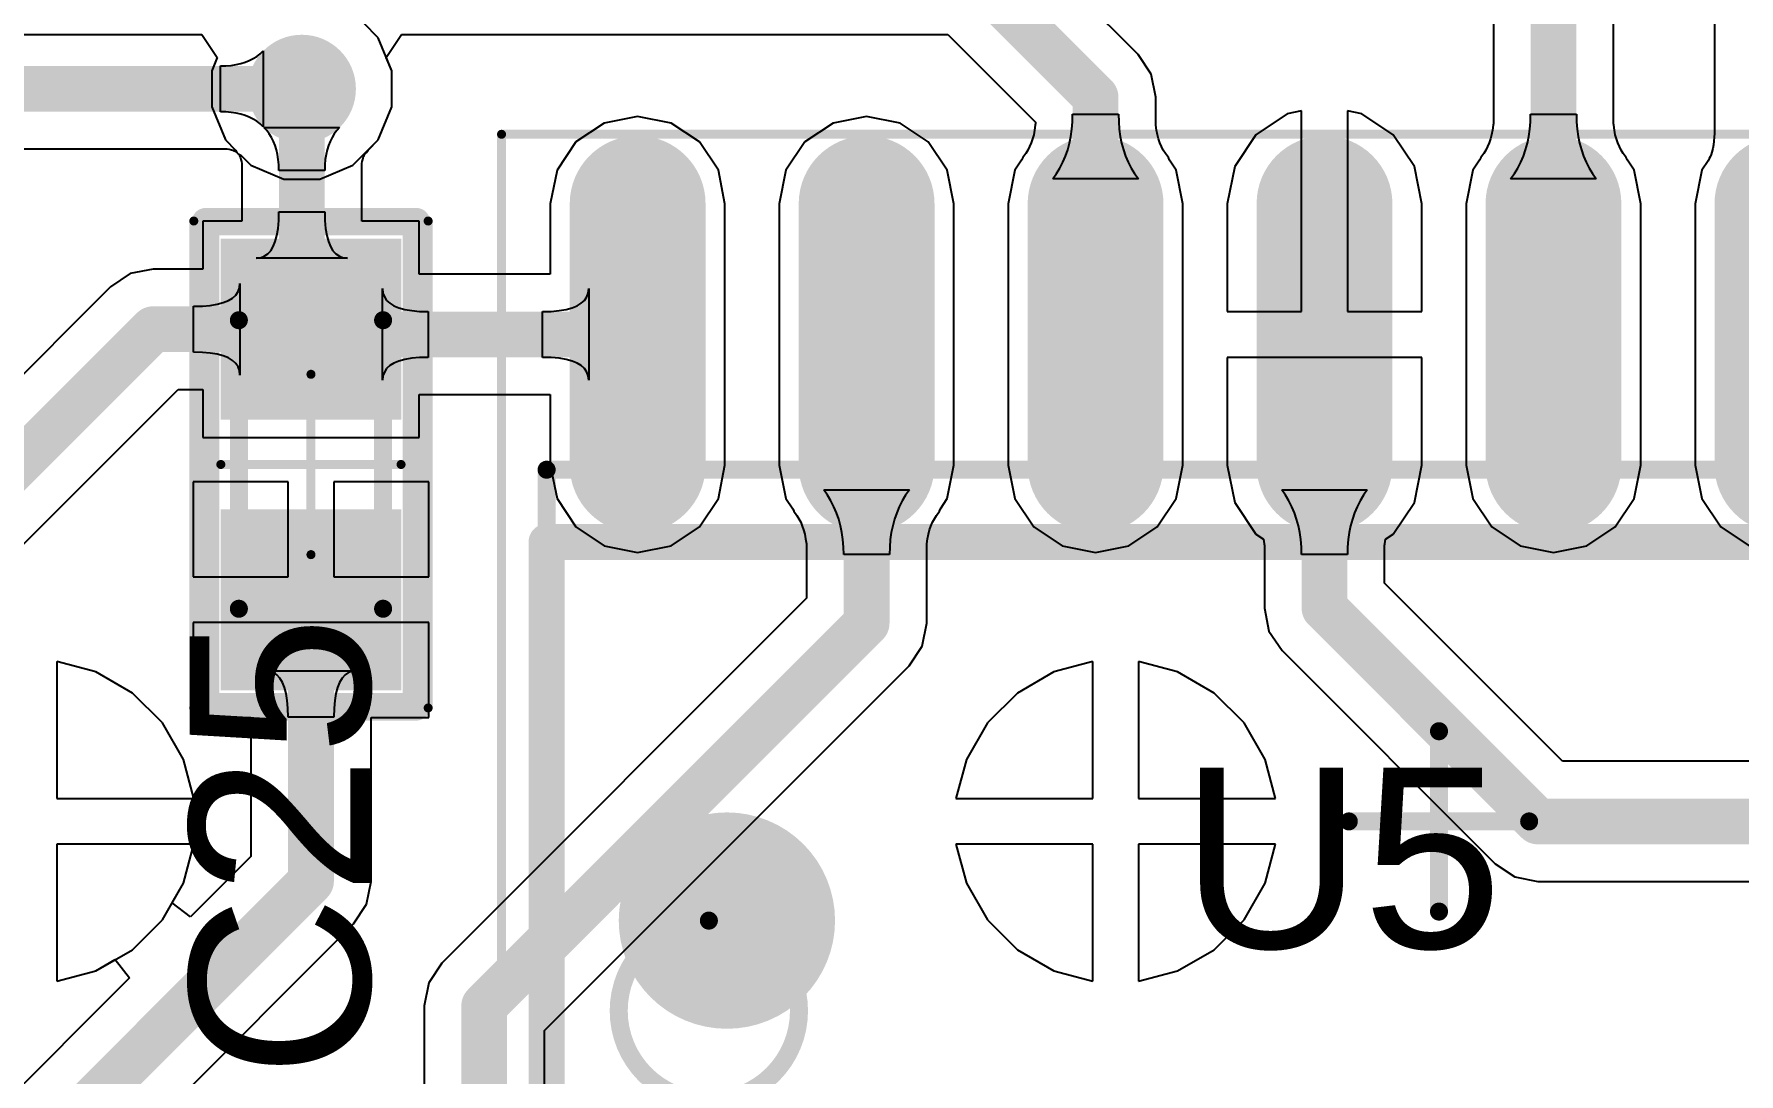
# Model space of a CAD drawing. Header units: inches. Extents: x 1.37 to 4.6, y 1.74 to 5.29.
# Drawn here: x 3.4843 to 3.8566, y 2.4252 to 2.6522 of the extents above; entities that cross this region are included whole.
import ezdxf

# ---------------------------------------------------------------- set-up
doc = ezdxf.new("R2010")
doc.units = ezdxf.units.IN
doc.header["$MEASUREMENT"] = 0
for name, color, linetype in [('BottomLayer', 5, 'Continuous'), ('Mechanical13', 56, 'Continuous'), ('Mechanical15', 56, 'Continuous'), ('TopLayer', 1, 'Continuous'), ('TopOverlay', 2, 'Continuous'), ('TopPaste', 8, 'Continuous'), ('TopSolder', 216, 'Continuous'), ('ViaHoleLayer', 16, 'Continuous')]:
    doc.layers.add(name, color=color, linetype=linetype)
doc.styles.add('Arial', font='', dxfattribs={"height": 0.2})
doc.styles.get('Arial').set_extended_font_data('Arial')

# ---------------------------------------------------------------- blocks, each defined once
blk = doc.blocks.new('SOP_16_23')
at = {"layer": 'TopLayer'}
h = blk.add_hatch(color=1, dxfattribs=at)
edge = h.paths.add_edge_path()
edge.add_arc((0.13484, 0.175), 0.01083, 270, 450)
edge.add_line((0.13484, 0.18583), (0.07776, 0.18583))
edge.add_arc((0.07776, 0.175), 0.01083, 90, 270)
edge.add_line((0.07776, 0.16417), (0.13484, 0.16417))
h = blk.add_hatch(color=1, dxfattribs=at)
edge = h.paths.add_edge_path()
edge.add_arc((0.13484, 0.125), 0.01083, 270, 450)
edge.add_line((0.13484, 0.13583), (0.07776, 0.13583))
edge.add_arc((0.07776, 0.125), 0.01083, 90, 270)
edge.add_line((0.07776, 0.11417), (0.13484, 0.11417))
h = blk.add_hatch(color=1, dxfattribs=at)
edge = h.paths.add_edge_path()
edge.add_arc((0.13484, 0.075), 0.01083, 270, 450)
edge.add_line((0.13484, 0.08583), (0.07776, 0.08583))
edge.add_arc((0.07776, 0.075), 0.01083, 90, 270)
edge.add_line((0.07776, 0.06417), (0.13484, 0.06417))
h = blk.add_hatch(color=1, dxfattribs=at)
edge = h.paths.add_edge_path()
edge.add_arc((0.13484, 0.025), 0.01083, 270, 450)
edge.add_line((0.13484, 0.03583), (0.07776, 0.03583))
edge.add_arc((0.07776, 0.025), 0.01083, 90, 270)
edge.add_line((0.07776, 0.01417), (0.13484, 0.01417))
h = blk.add_hatch(color=1, dxfattribs=at)
edge = h.paths.add_edge_path()
edge.add_arc((0.13484, -0.025), 0.01083, 270, 450)
edge.add_line((0.13484, -0.01417), (0.07776, -0.01417))
edge.add_arc((0.07776, -0.025), 0.01083, 90, 270)
edge.add_line((0.07776, -0.03583), (0.13484, -0.03583))
h = blk.add_hatch(color=1, dxfattribs=at)
edge = h.paths.add_edge_path()
edge.add_arc((0.13484, -0.075), 0.01083, 270, 450)
edge.add_line((0.13484, -0.06417), (0.07776, -0.06417))
edge.add_arc((0.07776, -0.075), 0.01083, 90, 270)
edge.add_line((0.07776, -0.08583), (0.13484, -0.08583))
at = {"layer": 'TopPaste'}
h = blk.add_hatch(color=8, dxfattribs=at)
edge = h.paths.add_edge_path()
edge.add_arc((0.13484, 0.175), 0.01083, 270, 450)
edge.add_line((0.13484, 0.18583), (0.07776, 0.18583))
edge.add_arc((0.07776, 0.175), 0.01083, 90, 270)
edge.add_line((0.07776, 0.16417), (0.13484, 0.16417))
h = blk.add_hatch(color=8, dxfattribs=at)
edge = h.paths.add_edge_path()
edge.add_arc((0.13484, 0.125), 0.01083, 270, 450)
edge.add_line((0.13484, 0.13583), (0.07776, 0.13583))
edge.add_arc((0.07776, 0.125), 0.01083, 90, 270)
edge.add_line((0.07776, 0.11417), (0.13484, 0.11417))
h = blk.add_hatch(color=8, dxfattribs=at)
edge = h.paths.add_edge_path()
edge.add_arc((0.13484, 0.075), 0.01083, 270, 450)
edge.add_line((0.13484, 0.08583), (0.07776, 0.08583))
edge.add_arc((0.07776, 0.075), 0.01083, 90, 270)
edge.add_line((0.07776, 0.06417), (0.13484, 0.06417))
h = blk.add_hatch(color=8, dxfattribs=at)
edge = h.paths.add_edge_path()
edge.add_arc((0.13484, 0.025), 0.01083, 270, 450)
edge.add_line((0.13484, 0.03583), (0.07776, 0.03583))
edge.add_arc((0.07776, 0.025), 0.01083, 90, 270)
edge.add_line((0.07776, 0.01417), (0.13484, 0.01417))
h = blk.add_hatch(color=8, dxfattribs=at)
edge = h.paths.add_edge_path()
edge.add_arc((0.13484, -0.025), 0.01083, 270, 450)
edge.add_line((0.13484, -0.01417), (0.07776, -0.01417))
edge.add_arc((0.07776, -0.025), 0.01083, 90, 270)
edge.add_line((0.07776, -0.03583), (0.13484, -0.03583))
h = blk.add_hatch(color=8, dxfattribs=at)
edge = h.paths.add_edge_path()
edge.add_arc((0.13484, -0.075), 0.01083, 270, 450)
edge.add_line((0.13484, -0.06417), (0.07776, -0.06417))
edge.add_arc((0.07776, -0.075), 0.01083, 90, 270)
edge.add_line((0.07776, -0.08583), (0.13484, -0.08583))
at = {"layer": 'TopSolder'}
h = blk.add_hatch(color=216, dxfattribs=at)
edge = h.paths.add_edge_path()
edge.add_arc((0.13484, 0.175), 0.01483, 270, 450)
edge.add_line((0.13484, 0.18983), (0.07776, 0.18983))
edge.add_arc((0.07776, 0.175), 0.01483, 90, 270)
edge.add_line((0.07776, 0.16017), (0.13484, 0.16017))
h = blk.add_hatch(color=216, dxfattribs=at)
edge = h.paths.add_edge_path()
edge.add_arc((0.13484, 0.125), 0.01483, 270, 450)
edge.add_line((0.13484, 0.13983), (0.07776, 0.13983))
edge.add_arc((0.07776, 0.125), 0.01483, 90, 270)
edge.add_line((0.07776, 0.11017), (0.13484, 0.11017))
h = blk.add_hatch(color=216, dxfattribs=at)
edge = h.paths.add_edge_path()
edge.add_arc((0.13484, 0.075), 0.01483, 270, 450)
edge.add_line((0.13484, 0.08983), (0.07776, 0.08983))
edge.add_arc((0.07776, 0.075), 0.01483, 90, 270)
edge.add_line((0.07776, 0.06017), (0.13484, 0.06017))
h = blk.add_hatch(color=216, dxfattribs=at)
edge = h.paths.add_edge_path()
edge.add_arc((0.13484, 0.025), 0.01483, 270, 450)
edge.add_line((0.13484, 0.03983), (0.07776, 0.03983))
edge.add_arc((0.07776, 0.025), 0.01483, 90, 270)
edge.add_line((0.07776, 0.01017), (0.13484, 0.01017))
h = blk.add_hatch(color=216, dxfattribs=at)
edge = h.paths.add_edge_path()
edge.add_arc((0.13484, -0.025), 0.01483, 270, 450)
edge.add_line((0.13484, -0.01017), (0.07776, -0.01017))
edge.add_arc((0.07776, -0.025), 0.01483, 90, 270)
edge.add_line((0.07776, -0.03983), (0.13484, -0.03983))
h = blk.add_hatch(color=216, dxfattribs=at)
edge = h.paths.add_edge_path()
edge.add_arc((0.13484, -0.075), 0.01483, 270, 450)
edge.add_line((0.13484, -0.06017), (0.07776, -0.06017))
edge.add_arc((0.07776, -0.075), 0.01483, 90, 270)
edge.add_line((0.07776, -0.08983), (0.13484, -0.08983))
at = {"layer": 'Mechanical13', "const_width": 0.00394}
for points in [[(-0.07677, 0.19488), (0.07677, 0.19488)], [(0.07677, 0.19488), (0.07677, -0.19488)]]:
    blk.add_lwpolyline(points, dxfattribs=at)
at = {"layer": 'Mechanical13'}
for points, const_width in [([(0.07579, 0.19488, 1), (0.07776, 0.19488, 1)], 0.00197), ([(0.07579, 0.19488, 1), (0.07776, 0.19488, 1)], 0.00197), ([(-0.02165, 0.15945, 1), (-0.06102, 0.15945, 1)], 0.00394), ([(-0.02264, 0.15945, 1), (-0.02067, 0.15945, 1)], 0.00197)]:
    blk.add_lwpolyline(points, format="xyb", close=True, dxfattribs=dict(at, const_width=const_width))
at = {"layer": 'Mechanical15'}
for points, const_width in [([(-0.15, 0.20472), (0.15, 0.20472)], 0.00197), ([(0.15, 0.20472), (0.15, -0.20472)], 0.00197), ([(0, 0.01969), (0, -0.01969)], 0.00394), ([(-0.01969, 0), (0.01969, 0)], 0.00394)]:
    blk.add_lwpolyline(points, dxfattribs=dict(at, const_width=const_width))
for points, const_width in [([(0.14951, 0.20472, 1), (0.15049, 0.20472, 1)], 0.000984), ([(0.14951, 0.20472, 1), (0.15049, 0.20472, 1)], 0.000984), ([(-0.00098, 0.01969, 1), (0.00098, 0.01969, 1)], 0.00197), ([(-0.02067, 0, 1), (-0.0187, 0, 1)], 0.00197), ([(0.0187, 0, 1), (0.02067, 0, 1)], 0.00197), ([(-0.00098, -0.01969, 1), (0.00098, -0.01969, 1)], 0.00197)]:
    blk.add_lwpolyline(points, format="xyb", close=True, dxfattribs=dict(at, const_width=const_width))
at = {"layer": 'TopOverlay', "const_width": 0.00787}
for points in [[(-0.06102, 0.19488), (0.06102, 0.19488)], [(0.06102, 0.19488), (0.06102, -0.19488)]]:
    blk.add_lwpolyline(points, dxfattribs=at)
at = {"layer": 'TopOverlay'}
for points, const_width in [([(0.05906, 0.19488, 1), (0.06299, 0.19488, 1)], 0.00394), ([(0.05906, 0.19488, 1), (0.06299, 0.19488, 1)], 0.00394), ([(-0.00984, 0.15551, 1), (-0.03346, 0.15551, 1)], 0.02362), ([(-0.03937, 0.15551, 1), (-0.02756, 0.15551, 1)], 0.01181), ([(-0.01575, 0.15551, 1), (-0.00394, 0.15551, 1)], 0.01181)]:
    blk.add_lwpolyline(points, format="xyb", close=True, dxfattribs=dict(at, const_width=const_width))
blk = doc.blocks.new('CAP_0603_163')
at = {"layer": 'TopLayer'}
for points in [[(-0.04728, 0.01875), (-0.01578, 0.01875), (-0.01578, -0.01275), (-0.04728, -0.01275)], [(0.01178, 0.01875), (0.04328, 0.01875), (0.04328, -0.01275), (0.01178, -0.01275)]]:
    blk.add_hatch(color=1, dxfattribs=at).paths.add_polyline_path(points)
at = {"layer": 'TopPaste'}
for points in [[(-0.04728, 0.01875), (-0.01578, 0.01875), (-0.01578, -0.01275), (-0.04728, -0.01275)], [(0.01178, 0.01875), (0.04328, 0.01875), (0.04328, -0.01275), (0.01178, -0.01275)]]:
    blk.add_hatch(color=8, dxfattribs=at).paths.add_polyline_path(points)
at = {"layer": 'TopSolder'}
for points in [[(-0.05128, 0.02275), (-0.01178, 0.02275), (-0.01178, -0.01675), (-0.05128, -0.01675)], [(0.00778, 0.02275), (0.04728, 0.02275), (0.04728, -0.01675), (0.00778, -0.01675)]]:
    blk.add_hatch(color=216, dxfattribs=at).paths.add_polyline_path(points)
at = {"layer": 'Mechanical13', "const_width": 0.00394}
for points in [[(-0.0335, 0.01875), (0.0295, 0.01875)], [(-0.0335, 0.01875), (-0.0335, -0.01275)], [(0.0295, 0.01875), (0.0295, -0.01275)], [(-0.0335, -0.01275), (0.0295, -0.01275)]]:
    blk.add_lwpolyline(points, dxfattribs=at)
at = {"layer": 'Mechanical13', "const_width": 0.00197}
for points in [[(-0.03448, 0.01875, 1), (-0.03251, 0.01875, 1)], [(-0.03448, 0.01875, 1), (-0.03251, 0.01875, 1)], [(0.02851, 0.01875, 1), (0.03048, 0.01875, 1)], [(0.02851, 0.01875, 1), (0.03048, 0.01875, 1)], [(-0.03448, -0.01275, 1), (-0.03251, -0.01275, 1)], [(-0.03448, -0.01275, 1), (-0.03251, -0.01275, 1)], [(0.02851, -0.01275, 1), (0.03048, -0.01275, 1)], [(0.02851, -0.01275, 1), (0.03048, -0.01275, 1)]]:
    blk.add_lwpolyline(points, format="xyb", close=True, dxfattribs=at)
at = {"layer": 'Mechanical15', "const_width": 0.00197}
for points in [[(-0.05515, 0.02859), (0.05115, 0.02859)], [(-0.05515, 0.02859), (-0.05515, -0.02259)], [(0.05115, 0.02859), (0.05115, -0.02259)], [(-0.002, 0.02269), (-0.002, -0.01668)], [(-0.02168, 0.003), (0.01768, 0.003)], [(-0.05515, -0.02259), (0.05115, -0.02259)]]:
    blk.add_lwpolyline(points, dxfattribs=at)
at = {"layer": 'Mechanical15', "const_width": 0.000984}
for points in [[(-0.05564, 0.02859, 1), (-0.05466, 0.02859, 1)], [(-0.05564, 0.02859, 1), (-0.05466, 0.02859, 1)], [(0.05066, 0.02859, 1), (0.05164, 0.02859, 1)], [(0.05066, 0.02859, 1), (0.05164, 0.02859, 1)], [(-0.00249, 0.02269, 1), (-0.00151, 0.02269, 1)], [(-0.02218, 0.003, 1), (-0.02119, 0.003, 1)], [(0.01719, 0.003, 1), (0.01818, 0.003, 1)], [(-0.00249, -0.01668, 1), (-0.00151, -0.01668, 1)], [(-0.05564, -0.02259, 1), (-0.05466, -0.02259, 1)], [(-0.05564, -0.02259, 1), (-0.05466, -0.02259, 1)], [(0.05066, -0.02259, 1), (0.05164, -0.02259, 1)], [(0.05066, -0.02259, 1), (0.05164, -0.02259, 1)]]:
    blk.add_lwpolyline(points, format="xyb", close=True, dxfattribs=at)
at = {"layer": 'TopOverlay', "const_width": 0.006}
for points in [[(-0.05492, 0.026), (-0.048, 0.026)], [(-0.05492, 0.026), (-0.05492, -0.02)], [(-0.048, 0.026), (0.051, 0.026)], [(0.051, 0.026), (0.051, -0.02)], [(-0.05492, -0.02), (0.051, -0.02)]]:
    blk.add_lwpolyline(points, dxfattribs=at)
at = {"layer": 'TopOverlay', "const_width": 0.003}
for points in [[(-0.05642, 0.026, 1), (-0.05342, 0.026, 1)], [(-0.05642, 0.026, 1), (-0.05342, 0.026, 1)], [(-0.0495, 0.026, 1), (-0.0465, 0.026, 1)], [(-0.0495, 0.026, 1), (-0.0465, 0.026, 1)], [(0.0495, 0.026, 1), (0.0525, 0.026, 1)], [(0.0495, 0.026, 1), (0.0525, 0.026, 1)], [(-0.05642, -0.02, 1), (-0.05342, -0.02, 1)], [(-0.05642, -0.02, 1), (-0.05342, -0.02, 1)], [(0.0495, -0.02, 1), (0.0525, -0.02, 1)], [(0.0495, -0.02, 1), (0.0525, -0.02, 1)]]:
    blk.add_lwpolyline(points, format="xyb", close=True, dxfattribs=at)

msp = doc.modelspace()

# ---------------------------------------------------------------- hatches: boundary and pattern name
at = {"layer": 'BottomLayer'}
h = msp.add_hatch(color=5, dxfattribs=at)
edge = h.paths.add_edge_path()
edge.add_arc((3.54272, 2.64023), 0.01181, 0, 360)
at = {"layer": 'TopLayer'}
h = msp.add_hatch(color=1, dxfattribs=at)
edge = h.paths.add_edge_path()
edge.add_arc((3.54272, 2.64023), 0.01181, 0, 360)
at = {"layer": 'ViaHoleLayer'}
h = msp.add_hatch(color=16, dxfattribs=at)
edge = h.paths.add_edge_path()
edge.add_arc((3.54272, 2.64023), 0.00591, 0, 360)

# ---------------------------------------------------------------- linework, layer by layer
at = {"layer": 'BottomLayer'}
for p, q in [((3.5594, 2.65138), (3.55623, 2.65456)), ((3.5624, 2.64415), (3.5594, 2.65138)), ((3.53209, 2.64683), (3.53288, 2.64732)), ((3.53288, 2.64732), (3.53361, 2.64788)), ((3.53361, 2.64788), (3.53428, 2.6485)), ((3.53428, 2.6485), (3.53428, 2.63196)), ((3.52493, 2.64523), (3.52613, 2.64526)), ((3.52493, 2.63523), (3.52493, 2.64523)), ((3.52613, 2.64526), (3.52727, 2.64536)), ((3.52727, 2.64536), (3.52835, 2.64553)), ((3.52835, 2.64553), (3.52938, 2.64575)), ((3.52938, 2.64575), (3.53034, 2.64605)), ((3.53034, 2.64605), (3.53125, 2.64641)), ((3.53125, 2.64641), (3.53209, 2.64683)), ((3.5624, 2.63632), (3.5624, 2.64415)), ((3.5594, 2.62908), (3.5624, 2.63632)), ((3.52613, 2.6352), (3.52493, 2.63523)), ((3.52727, 2.6351), (3.52613, 2.6352)), ((3.52835, 2.63494), (3.52727, 2.6351)), ((3.52938, 2.63471), (3.52835, 2.63494)), ((3.53034, 2.63441), (3.52938, 2.63471)), ((3.53125, 2.63406), (3.53034, 2.63441)), ((3.53209, 2.63363), (3.53125, 2.63406)), ((3.53288, 2.63314), (3.53209, 2.63363)), ((3.53361, 2.63258), (3.53288, 2.63314)), ((3.53428, 2.63196), (3.53361, 2.63258)), ((3.55387, 2.62354), (3.5594, 2.62908)), ((2.98898, 2.62711), (3.52645, 2.62711)), ((3.52645, 2.62711), (3.52688, 2.62704)), ((3.52688, 2.62704), (3.52733, 2.62694)), ((3.52733, 2.62694), (3.52768, 2.62683)), ((3.52768, 2.62683), (3.52796, 2.62672)), ((3.52796, 2.62672), (3.52817, 2.62662)), ((3.52817, 2.62662), (3.52832, 2.62652)), ((3.52832, 2.62652), (3.52844, 2.62643)), ((3.52844, 2.62643), (3.52882, 2.62607)), ((3.52882, 2.62607), (3.52937, 2.62574)), ((3.52937, 2.62574), (3.53156, 2.62354)), ((3.53156, 2.62354), (3.5388, 2.62055)), ((3.54663, 2.62055), (3.55387, 2.62354)), ((3.5388, 2.62055), (3.54663, 2.62055)), ((3.49776, 2.51293), (3.48925, 2.51521)), ((3.48925, 2.51521), (3.48925, 2.48531)), ((3.71547, 2.51521), (3.70696, 2.51293)), ((3.71547, 2.48531), (3.71547, 2.51521)), ((3.73398, 2.51293), (3.72547, 2.51521)), ((3.72547, 2.51521), (3.72547, 2.48531)), ((3.50574, 2.50832), (3.49776, 2.51293)), ((3.70696, 2.51293), (3.69898, 2.50832)), ((3.74196, 2.50832), (3.73398, 2.51293)), ((3.51226, 2.5018), (3.50574, 2.50832)), ((3.69898, 2.50832), (3.69246, 2.5018)), ((3.74848, 2.5018), (3.74196, 2.50832)), ((3.51687, 2.49382), (3.51226, 2.5018)), ((3.69246, 2.5018), (3.68786, 2.49382)), ((3.75309, 2.49382), (3.74848, 2.5018)), ((3.51915, 2.48531), (3.51687, 2.49382)), ((3.68786, 2.49382), (3.68558, 2.48531)), ((3.75537, 2.48531), (3.75309, 2.49382)), ((3.48925, 2.48531), (3.51915, 2.48531)), ((3.68558, 2.48531), (3.71547, 2.48531)), ((3.72547, 2.48531), (3.75537, 2.48531)), ((3.51915, 2.47531), (3.48925, 2.47531)), ((3.48925, 2.47531), (3.48925, 2.44542)), ((3.51687, 2.4668), (3.51915, 2.47531)), ((3.71547, 2.47531), (3.68558, 2.47531)), ((3.68558, 2.47531), (3.68786, 2.4668)), ((3.71547, 2.44542), (3.71547, 2.47531)), ((3.75537, 2.47531), (3.72547, 2.47531)), ((3.72547, 2.47531), (3.72547, 2.44542)), ((3.75309, 2.4668), (3.75537, 2.47531)), ((3.51226, 2.45882), (3.51687, 2.4668)), ((3.68786, 2.4668), (3.69246, 2.45882)), ((3.74848, 2.45882), (3.75309, 2.4668)), ((3.50574, 2.45231), (3.51226, 2.45882)), ((3.69246, 2.45882), (3.69898, 2.45231)), ((3.74196, 2.45231), (3.74848, 2.45882)), ((3.49776, 2.4477), (3.50574, 2.45231)), ((3.69898, 2.45231), (3.70696, 2.4477)), ((3.73398, 2.4477), (3.74196, 2.45231)), ((3.48925, 2.44542), (3.49776, 2.4477)), ((3.70696, 2.4477), (3.71547, 2.44542)), ((3.72547, 2.44542), (3.73398, 2.4477))]:
    msp.add_line(p, q, dxfattribs=at)
at = {"layer": 'BottomLayer', "const_width": 0.01}
msp.add_lwpolyline([(2.97272, 2.64023), (3.54272, 2.64023)], dxfattribs=at)
at = {"layer": 'BottomLayer', "const_width": 0.005}
msp.add_lwpolyline([(3.54022, 2.64023, 1), (3.54522, 2.64023, 1)], format="xyb", close=True, dxfattribs=at)
at = {"layer": 'TopLayer'}
for p, q in [((3.82919, 2.63267), (3.82919, 2.67709)), ((3.72534, 2.64771), (3.69854, 2.67451)), ((3.80294, 2.67166), (3.80294, 2.63267)), ((3.85126, 2.65819), (3.85126, 2.63049)), ((3.42815, 2.65211), (3.52091, 2.65211)), ((3.52091, 2.65211), (3.52426, 2.64711)), ((3.56117, 2.64711), (3.56452, 2.65211)), ((3.56452, 2.65211), (3.68382, 2.65211)), ((3.68382, 2.65211), (3.70294, 2.63299)), ((3.52426, 2.64711), (3.52303, 2.64415)), ((3.5624, 2.64415), (3.56117, 2.64711)), ((3.72819, 2.64345), (3.72534, 2.64771)), ((3.52303, 2.64415), (3.52303, 2.63632)), ((3.5624, 2.63632), (3.5624, 2.64415)), ((3.72919, 2.63843), (3.72819, 2.64345)), ((3.52303, 2.63632), (3.52603, 2.62908)), ((3.5594, 2.62908), (3.5624, 2.63632)), ((3.72919, 2.63267), (3.72919, 2.63843)), ((3.60877, 2.63277), (3.60258, 2.62864)), ((3.61606, 2.63422), (3.60877, 2.63277)), ((3.62336, 2.63277), (3.61606, 2.63422)), ((3.62954, 2.62864), (3.62336, 2.63277)), ((3.65877, 2.63277), (3.65258, 2.62864)), ((3.66606, 2.63422), (3.65877, 2.63277)), ((3.67336, 2.63277), (3.66606, 2.63422)), ((3.67954, 2.62864), (3.67336, 2.63277)), ((3.7029, 2.63229), (3.70275, 2.63122)), ((3.70294, 2.63267), (3.7029, 2.63229)), ((3.70294, 2.63299), (3.70294, 2.63267)), ((3.71089, 2.63141), (3.71102, 2.63301)), ((3.71102, 2.63301), (3.71106, 2.63467)), ((3.71106, 2.63467), (3.72106, 2.63467)), ((3.72106, 2.63467), (3.72111, 2.63301)), ((3.72111, 2.63301), (3.72124, 2.63141)), ((3.72922, 2.63229), (3.72919, 2.63267)), ((3.72937, 2.63122), (3.72922, 2.63229)), ((3.75794, 2.63477), (3.75105, 2.63017)), ((3.76106, 2.6354), (3.75794, 2.63477)), ((3.76106, 2.59161), (3.76106, 2.6354)), ((3.77419, 2.63477), (3.77106, 2.6354)), ((3.77106, 2.6354), (3.77106, 2.59161)), ((3.78108, 2.63017), (3.77419, 2.63477)), ((3.8029, 2.63229), (3.80275, 2.63122)), ((3.80294, 2.63267), (3.8029, 2.63229)), ((3.81089, 2.63141), (3.81102, 2.63301)), ((3.81102, 2.63301), (3.81106, 2.63467)), ((3.81106, 2.63467), (3.82106, 2.63467)), ((3.82106, 2.63467), (3.82111, 2.63301)), ((3.82111, 2.63301), (3.82124, 2.63141)), ((3.82922, 2.63229), (3.82919, 2.63267)), ((3.82937, 2.63122), (3.82922, 2.63229)), ((3.52603, 2.62908), (3.52823, 2.62688)), ((3.53507, 2.63113), (3.53445, 2.6318)), ((3.53445, 2.6318), (3.55098, 2.6318)), ((3.53562, 2.6304), (3.53507, 2.63113)), ((3.53611, 2.62961), (3.53562, 2.6304)), ((3.53654, 2.62876), (3.53611, 2.62961)), ((3.5369, 2.62786), (3.53654, 2.62876)), ((3.54889, 2.62876), (3.54853, 2.62786)), ((3.54932, 2.62961), (3.54889, 2.62876)), ((3.54981, 2.6304), (3.54932, 2.62961)), ((3.55036, 2.63113), (3.54981, 2.6304)), ((3.55098, 2.6318), (3.55036, 2.63113)), ((3.5572, 2.62688), (3.5594, 2.62908)), ((3.60258, 2.62864), (3.59845, 2.62245)), ((3.63368, 2.62245), (3.62954, 2.62864)), ((3.65258, 2.62864), (3.64845, 2.62245)), ((3.68368, 2.62245), (3.67954, 2.62864)), ((3.7023, 2.62929), (3.702, 2.62843)), ((3.70255, 2.63022), (3.7023, 2.62929)), ((3.70275, 2.63122), (3.70255, 2.63022)), ((3.71037, 2.62836), (3.71067, 2.62986)), ((3.71067, 2.62986), (3.71089, 2.63141)), ((3.72124, 2.63141), (3.72145, 2.62986)), ((3.72145, 2.62986), (3.72176, 2.62836)), ((3.72957, 2.63022), (3.72937, 2.63122)), ((3.72983, 2.62929), (3.72957, 2.63022)), ((3.73012, 2.62843), (3.72983, 2.62929)), ((3.75105, 2.63017), (3.74644, 2.62328)), ((3.78568, 2.62328), (3.78108, 2.63017)), ((3.8023, 2.62929), (3.802, 2.62843)), ((3.80255, 2.63022), (3.8023, 2.62929)), ((3.80275, 2.63122), (3.80255, 2.63022)), ((3.81037, 2.62836), (3.81067, 2.62986)), ((3.81067, 2.62986), (3.81089, 2.63141)), ((3.82124, 2.63141), (3.82145, 2.62986)), ((3.82145, 2.62986), (3.82176, 2.62836)), ((3.82957, 2.63022), (3.82937, 2.63122)), ((3.82983, 2.62929), (3.82957, 2.63022)), ((3.83012, 2.62843), (3.82983, 2.62929)), ((3.85126, 2.63049), (3.851, 2.62802)), ((3.52823, 2.62688), (3.52856, 2.62634)), ((3.52856, 2.62634), (3.52892, 2.62595)), ((3.52892, 2.62595), (3.52901, 2.62583)), ((3.52901, 2.62583), (3.5291, 2.62568)), ((3.5291, 2.62568), (3.52921, 2.62548)), ((3.52921, 2.62548), (3.52931, 2.6252)), ((3.52931, 2.6252), (3.52942, 2.62484)), ((3.52942, 2.62484), (3.52952, 2.62439)), ((3.53719, 2.62689), (3.5369, 2.62786)), ((3.53742, 2.62587), (3.53719, 2.62689)), ((3.53758, 2.62479), (3.53742, 2.62587)), ((3.53768, 2.62364), (3.53758, 2.62479)), ((3.54785, 2.62479), (3.54775, 2.62364)), ((3.54801, 2.62587), (3.54785, 2.62479)), ((3.54824, 2.62689), (3.54801, 2.62587)), ((3.54853, 2.62786), (3.54824, 2.62689)), ((3.55591, 2.62439), (3.55601, 2.62484)), ((3.55601, 2.62484), (3.55612, 2.6252)), ((3.55612, 2.6252), (3.55622, 2.62548)), ((3.55622, 2.62548), (3.55633, 2.62568)), ((3.55633, 2.62568), (3.55642, 2.62583)), ((3.55642, 2.62583), (3.55651, 2.62595)), ((3.55651, 2.62595), (3.55687, 2.62634)), ((3.55687, 2.62634), (3.5572, 2.62688)), ((3.70017, 2.62521), (3.69992, 2.62466)), ((3.70083, 2.62614), (3.70017, 2.62521)), ((3.70126, 2.62686), (3.70083, 2.62614)), ((3.70165, 2.62762), (3.70126, 2.62686)), ((3.702, 2.62843), (3.70165, 2.62762)), ((3.70893, 2.62421), (3.70949, 2.62554)), ((3.70949, 2.62554), (3.70997, 2.62692)), ((3.70997, 2.62692), (3.71037, 2.62836)), ((3.72176, 2.62836), (3.72215, 2.62692)), ((3.72215, 2.62692), (3.72263, 2.62554)), ((3.72263, 2.62554), (3.72319, 2.62421)), ((3.73047, 2.62762), (3.73012, 2.62843)), ((3.73086, 2.62686), (3.73047, 2.62762)), ((3.7313, 2.62614), (3.73086, 2.62686)), ((3.73196, 2.62521), (3.7313, 2.62614)), ((3.7322, 2.62466), (3.73196, 2.62521)), ((3.80017, 2.62521), (3.79992, 2.62466)), ((3.80083, 2.62614), (3.80017, 2.62521)), ((3.80126, 2.62686), (3.80083, 2.62614)), ((3.80165, 2.62762), (3.80126, 2.62686)), ((3.802, 2.62843), (3.80165, 2.62762)), ((3.80893, 2.62421), (3.8095, 2.62554)), ((3.8095, 2.62554), (3.80997, 2.62692)), ((3.80997, 2.62692), (3.81037, 2.62836)), ((3.82176, 2.62836), (3.82215, 2.62692)), ((3.82215, 2.62692), (3.82263, 2.62554)), ((3.82263, 2.62554), (3.82319, 2.62421)), ((3.83047, 2.62762), (3.83012, 2.62843)), ((3.83086, 2.62686), (3.83047, 2.62762)), ((3.8313, 2.62614), (3.83086, 2.62686)), ((3.83196, 2.62521), (3.8313, 2.62614)), ((3.8322, 2.62466), (3.83196, 2.62521)), ((3.85004, 2.62503), (3.84984, 2.62454)), ((3.8503, 2.62541), (3.85004, 2.62503)), ((3.85037, 2.62555), (3.8503, 2.62541)), ((3.85051, 2.62589), (3.85037, 2.62555)), ((3.85068, 2.62644), (3.85051, 2.62589)), ((3.85085, 2.62718), (3.85068, 2.62644)), ((3.851, 2.62802), (3.85085, 2.62718)), ((3.52952, 2.62439), (3.52959, 2.62397)), ((3.52959, 2.62397), (3.52959, 2.61138)), ((3.53772, 2.62244), (3.53768, 2.62364)), ((3.54772, 2.62244), (3.53772, 2.62244)), ((3.54775, 2.62364), (3.54772, 2.62244)), ((3.55584, 2.62397), (3.55591, 2.62439)), ((3.55584, 2.61138), (3.55584, 2.62397)), ((3.59845, 2.62245), (3.59699, 2.61516)), ((3.63513, 2.61516), (3.63368, 2.62245)), ((3.64845, 2.62245), (3.64699, 2.61516)), ((3.68513, 2.61516), (3.68368, 2.62245)), ((3.69845, 2.62245), (3.69699, 2.61516)), ((3.69992, 2.62466), (3.69845, 2.62245)), ((3.70671, 2.62056), (3.70754, 2.62172)), ((3.70754, 2.62172), (3.70828, 2.62294)), ((3.70828, 2.62294), (3.70893, 2.62421)), ((3.72319, 2.62421), (3.72385, 2.62294)), ((3.72385, 2.62294), (3.72459, 2.62172)), ((3.72459, 2.62172), (3.72541, 2.62056)), ((3.73368, 2.62245), (3.7322, 2.62466)), ((3.73513, 2.61516), (3.73368, 2.62245)), ((3.74644, 2.62328), (3.74483, 2.61516)), ((3.7873, 2.61516), (3.78568, 2.62328)), ((3.79845, 2.62245), (3.79699, 2.61516)), ((3.79992, 2.62466), (3.79845, 2.62245)), ((3.80671, 2.62056), (3.80754, 2.62172)), ((3.80754, 2.62172), (3.80828, 2.62294)), ((3.80828, 2.62294), (3.80893, 2.62421)), ((3.82319, 2.62421), (3.82385, 2.62294)), ((3.82385, 2.62294), (3.82459, 2.62172)), ((3.82459, 2.62172), (3.82541, 2.62056)), ((3.83368, 2.62245), (3.8322, 2.62466)), ((3.83513, 2.61516), (3.83368, 2.62245)), ((3.84845, 2.62245), (3.84699, 2.61516)), ((3.84984, 2.62454), (3.84845, 2.62245)), ((3.72541, 2.62056), (3.70671, 2.62056)), ((3.82541, 2.62056), (3.80671, 2.62056)), ((3.59699, 2.61516), (3.59699, 2.59974)), ((3.63513, 2.55807), (3.63513, 2.61516)), ((3.64699, 2.61516), (3.64699, 2.55807)), ((3.68513, 2.55807), (3.68513, 2.61516)), ((3.69699, 2.61516), (3.69699, 2.55807)), ((3.73513, 2.55807), (3.73513, 2.61516)), ((3.74483, 2.61516), (3.74483, 2.59161)), ((3.7873, 2.59161), (3.7873, 2.61516)), ((3.79699, 2.61516), (3.79699, 2.55807)), ((3.83513, 2.55807), (3.83513, 2.61516)), ((3.84699, 2.61516), (3.84699, 2.55807)), ((3.52959, 2.61138), (3.52109, 2.61138)), ((3.52109, 2.61138), (3.52109, 2.60089)), ((3.53752, 2.60974), (3.53767, 2.61146)), ((3.53767, 2.61146), (3.53772, 2.61339)), ((3.53772, 2.61339), (3.54772, 2.61339)), ((3.54772, 2.61339), (3.54777, 2.61146)), ((3.54777, 2.61146), (3.54792, 2.60974)), ((3.56834, 2.61138), (3.55584, 2.61138)), ((3.56834, 2.59974), (3.56834, 2.61138)), ((3.53647, 2.6058), (3.53692, 2.60691)), ((3.53692, 2.60691), (3.53727, 2.60823)), ((3.53727, 2.60823), (3.53752, 2.60974)), ((3.54792, 2.60974), (3.54817, 2.60823)), ((3.54817, 2.60823), (3.54852, 2.60691)), ((3.54852, 2.60691), (3.54897, 2.6058)), ((3.53272, 2.60327), (3.53367, 2.60337)), ((3.55272, 2.60327), (3.53272, 2.60327)), ((3.53367, 2.60337), (3.53452, 2.60367)), ((3.53452, 2.60367), (3.53527, 2.60418)), ((3.53527, 2.60418), (3.53592, 2.60489)), ((3.53592, 2.60489), (3.53647, 2.6058)), ((3.54897, 2.6058), (3.54952, 2.60489)), ((3.54952, 2.60489), (3.55017, 2.60418)), ((3.55017, 2.60418), (3.55092, 2.60367)), ((3.55092, 2.60367), (3.55177, 2.60337)), ((3.55177, 2.60337), (3.55272, 2.60327)), ((3.50522, 2.59989), (3.50096, 2.59704)), ((3.51024, 2.60089), (3.50522, 2.59989)), ((3.52109, 2.60089), (3.51024, 2.60089)), ((3.59699, 2.59974), (3.56834, 2.59974)), ((3.50096, 2.59704), (3.42228, 2.51836)), ((3.52759, 2.59456), (3.5283, 2.59521)), ((3.5283, 2.59521), (3.5288, 2.59596)), ((3.5288, 2.59596), (3.52911, 2.59681)), ((3.52911, 2.59681), (3.52921, 2.59776)), ((3.52921, 2.59776), (3.52921, 2.57776)), ((3.56034, 2.57661), (3.56034, 2.59661)), ((3.56034, 2.59661), (3.56044, 2.59566)), ((3.56044, 2.59566), (3.56074, 2.59481)), ((3.60498, 2.59481), (3.60528, 2.59566)), ((3.60528, 2.59566), (3.60538, 2.59661)), ((3.60538, 2.59661), (3.60538, 2.57661)), ((3.51909, 2.59276), (3.52101, 2.59281)), ((3.51909, 2.58276), (3.51909, 2.59276)), ((3.52101, 2.59281), (3.52273, 2.59296)), ((3.52273, 2.59296), (3.52425, 2.59321)), ((3.52425, 2.59321), (3.52556, 2.59356)), ((3.52556, 2.59356), (3.52668, 2.59401)), ((3.52668, 2.59401), (3.52759, 2.59456)), ((3.56074, 2.59481), (3.56124, 2.59406)), ((3.56124, 2.59406), (3.56194, 2.59341)), ((3.56194, 2.59341), (3.56284, 2.59286)), ((3.56284, 2.59286), (3.56394, 2.59241)), ((3.56394, 2.59241), (3.56524, 2.59206)), ((3.56524, 2.59206), (3.56674, 2.59181)), ((3.56674, 2.59181), (3.56844, 2.59166)), ((3.56844, 2.59166), (3.57034, 2.59161)), ((3.57034, 2.59161), (3.57034, 2.58161)), ((3.59526, 2.59161), (3.59719, 2.59166)), ((3.59526, 2.58161), (3.59526, 2.59161)), ((3.59719, 2.59166), (3.59891, 2.59181)), ((3.59891, 2.59181), (3.60042, 2.59206)), ((3.60042, 2.59206), (3.60174, 2.59241)), ((3.60174, 2.59241), (3.60285, 2.59286)), ((3.60285, 2.59286), (3.60376, 2.59341)), ((3.60376, 2.59341), (3.60447, 2.59406)), ((3.60447, 2.59406), (3.60498, 2.59481)), ((3.74483, 2.59161), (3.76106, 2.59161)), ((3.77106, 2.59161), (3.7873, 2.59161)), ((3.52101, 2.58271), (3.51909, 2.58276)), ((3.52273, 2.58256), (3.52101, 2.58271)), ((3.52425, 2.58231), (3.52273, 2.58256)), ((3.52556, 2.58196), (3.52425, 2.58231)), ((3.52668, 2.58151), (3.52556, 2.58196)), ((3.52759, 2.58096), (3.52668, 2.58151)), ((3.5283, 2.58031), (3.52759, 2.58096)), ((3.5288, 2.57956), (3.5283, 2.58031)), ((3.56284, 2.58036), (3.56194, 2.57981)), ((3.56394, 2.58081), (3.56284, 2.58036)), ((3.56524, 2.58116), (3.56394, 2.58081)), ((3.56674, 2.58141), (3.56524, 2.58116)), ((3.56844, 2.58156), (3.56674, 2.58141)), ((3.57034, 2.58161), (3.56844, 2.58156)), ((3.59719, 2.58156), (3.59526, 2.58161)), ((3.59891, 2.58141), (3.59719, 2.58156)), ((3.60042, 2.58116), (3.59891, 2.58141)), ((3.60174, 2.58081), (3.60042, 2.58116)), ((3.60285, 2.58036), (3.60174, 2.58081)), ((3.60376, 2.57981), (3.60285, 2.58036)), ((3.76606, 2.58161), (3.74483, 2.58161)), ((3.74483, 2.58161), (3.74483, 2.55807)), ((3.7873, 2.58161), (3.76606, 2.58161)), ((3.7873, 2.55807), (3.7873, 2.58161)), ((3.52911, 2.57871), (3.5288, 2.57956)), ((3.52921, 2.57776), (3.52911, 2.57871)), ((3.56044, 2.57756), (3.56034, 2.57661)), ((3.56074, 2.57841), (3.56044, 2.57756)), ((3.56124, 2.57916), (3.56074, 2.57841)), ((3.56194, 2.57981), (3.56124, 2.57916)), ((3.60447, 2.57916), (3.60376, 2.57981)), ((3.60498, 2.57841), (3.60447, 2.57916)), ((3.60528, 2.57756), (3.60498, 2.57841)), ((3.60538, 2.57661), (3.60528, 2.57756)), ((3.437, 2.49595), (3.51568, 2.57463)), ((3.51568, 2.57463), (3.52109, 2.57463)), ((3.52109, 2.57463), (3.52109, 2.56414)), ((3.56834, 2.56414), (3.56834, 2.57349)), ((3.56834, 2.57349), (3.59699, 2.57349)), ((3.59699, 2.57349), (3.59699, 2.55807)), ((3.52109, 2.56414), (3.56834, 2.56414)), ((3.59699, 2.55807), (3.59845, 2.55077)), ((3.63368, 2.55077), (3.63513, 2.55807)), ((3.64699, 2.55807), (3.64845, 2.55077)), ((3.68368, 2.55077), (3.68513, 2.55807)), ((3.69699, 2.55807), (3.69845, 2.55077)), ((3.73368, 2.55077), (3.73513, 2.55807)), ((3.74483, 2.55807), (3.74644, 2.54994)), ((3.78568, 2.54994), (3.7873, 2.55807)), ((3.79699, 2.55807), (3.79845, 2.55077)), ((3.83368, 2.55077), (3.83513, 2.55807)), ((3.84699, 2.55807), (3.84845, 2.55077)), ((3.53972, 2.55445), (3.51897, 2.55445)), ((3.51897, 2.55445), (3.51897, 2.5337)), ((3.53972, 2.5337), (3.53972, 2.55445)), ((3.57046, 2.55445), (3.54972, 2.55445)), ((3.54972, 2.55445), (3.54972, 2.5337)), ((3.57046, 2.5337), (3.57046, 2.55445)), ((3.59845, 2.55077), (3.60258, 2.54459)), ((3.62954, 2.54459), (3.63368, 2.55077)), ((3.64845, 2.55077), (3.64992, 2.54856)), ((3.65754, 2.55151), (3.65671, 2.55267)), ((3.65671, 2.55267), (3.67541, 2.55267)), ((3.65828, 2.55029), (3.65754, 2.55151)), ((3.67459, 2.55151), (3.67385, 2.55029)), ((3.67541, 2.55267), (3.67459, 2.55151)), ((3.6822, 2.54856), (3.68368, 2.55077)), ((3.69845, 2.55077), (3.70258, 2.54459)), ((3.72954, 2.54459), (3.73368, 2.55077)), ((3.75754, 2.55151), (3.75671, 2.55267)), ((3.75671, 2.55267), (3.77541, 2.55267)), ((3.75828, 2.55029), (3.75754, 2.55151)), ((3.77459, 2.55151), (3.77385, 2.55029)), ((3.77541, 2.55267), (3.77459, 2.55151)), ((3.79845, 2.55077), (3.80258, 2.54459)), ((3.82954, 2.54459), (3.83368, 2.55077)), ((3.84845, 2.55077), (3.85258, 2.54459)), ((3.64992, 2.54856), (3.65017, 2.54802)), ((3.65017, 2.54802), (3.65083, 2.54709)), ((3.65083, 2.54709), (3.65126, 2.54637)), ((3.65893, 2.54902), (3.65828, 2.55029)), ((3.6595, 2.54769), (3.65893, 2.54902)), ((3.65997, 2.5463), (3.6595, 2.54769)), ((3.67263, 2.54769), (3.67215, 2.5463)), ((3.67319, 2.54902), (3.67263, 2.54769)), ((3.67385, 2.55029), (3.67319, 2.54902)), ((3.68086, 2.54637), (3.6813, 2.54709)), ((3.6813, 2.54709), (3.68196, 2.54802)), ((3.68196, 2.54802), (3.6822, 2.54856)), ((3.74644, 2.54994), (3.75105, 2.54305)), ((3.75893, 2.54902), (3.75828, 2.55029)), ((3.75949, 2.54769), (3.75893, 2.54902)), ((3.75997, 2.5463), (3.75949, 2.54769)), ((3.77263, 2.54769), (3.77215, 2.5463)), ((3.77319, 2.54902), (3.77263, 2.54769)), ((3.77385, 2.55029), (3.77319, 2.54902)), ((3.78108, 2.54305), (3.78568, 2.54994)), ((3.60258, 2.54459), (3.60877, 2.54045)), ((3.62336, 2.54045), (3.62954, 2.54459)), ((3.65126, 2.54637), (3.65166, 2.54561)), ((3.65166, 2.54561), (3.652, 2.5448)), ((3.652, 2.5448), (3.6523, 2.54394)), ((3.6523, 2.54394), (3.65255, 2.54301)), ((3.65255, 2.54301), (3.65275, 2.54201)), ((3.66037, 2.54487), (3.65997, 2.5463)), ((3.66067, 2.54337), (3.66037, 2.54487)), ((3.66089, 2.54182), (3.66067, 2.54337)), ((3.67145, 2.54337), (3.67124, 2.54182)), ((3.67176, 2.54487), (3.67145, 2.54337)), ((3.67215, 2.5463), (3.67176, 2.54487)), ((3.67937, 2.54201), (3.67957, 2.54301)), ((3.67957, 2.54301), (3.67983, 2.54394)), ((3.67983, 2.54394), (3.68012, 2.5448)), ((3.68012, 2.5448), (3.68047, 2.54561)), ((3.68047, 2.54561), (3.68086, 2.54637)), ((3.70258, 2.54459), (3.70877, 2.54045)), ((3.72336, 2.54045), (3.72954, 2.54459)), ((3.75105, 2.54305), (3.75277, 2.5419)), ((3.76037, 2.54487), (3.75997, 2.5463)), ((3.76067, 2.54337), (3.76037, 2.54487)), ((3.76089, 2.54182), (3.76067, 2.54337)), ((3.77145, 2.54337), (3.77124, 2.54182)), ((3.77176, 2.54487), (3.77145, 2.54337)), ((3.77215, 2.5463), (3.77176, 2.54487)), ((3.77935, 2.5419), (3.78108, 2.54305)), ((3.80258, 2.54459), (3.80877, 2.54045)), ((3.82336, 2.54045), (3.82954, 2.54459)), ((3.85258, 2.54459), (3.85877, 2.54045)), ((3.60877, 2.54045), (3.61606, 2.539)), ((3.61606, 2.539), (3.62336, 2.54045)), ((3.65275, 2.54201), (3.6529, 2.54094)), ((3.6529, 2.54094), (3.65294, 2.54056)), ((3.65294, 2.54056), (3.65294, 2.52902)), ((3.66102, 2.54021), (3.66089, 2.54182)), ((3.66106, 2.53855), (3.66102, 2.54021)), ((3.67111, 2.54021), (3.67106, 2.53855)), ((3.67124, 2.54182), (3.67111, 2.54021)), ((3.67919, 2.54056), (3.67922, 2.54094)), ((3.67919, 2.52358), (3.67919, 2.54056)), ((3.67922, 2.54094), (3.67937, 2.54201)), ((3.70877, 2.54045), (3.71606, 2.539)), ((3.71606, 2.539), (3.72336, 2.54045)), ((3.75277, 2.5419), (3.7529, 2.54094)), ((3.7529, 2.54094), (3.75294, 2.54056)), ((3.75294, 2.54056), (3.75294, 2.52688)), ((3.76102, 2.54021), (3.76089, 2.54182)), ((3.76106, 2.53855), (3.76102, 2.54021)), ((3.77111, 2.54021), (3.77106, 2.53855)), ((3.77124, 2.54182), (3.77111, 2.54021)), ((3.77919, 2.54056), (3.77922, 2.54094)), ((3.77919, 2.53232), (3.77919, 2.54056)), ((3.77922, 2.54094), (3.77935, 2.5419)), ((3.80877, 2.54045), (3.81606, 2.539)), ((3.81606, 2.539), (3.82336, 2.54045)), ((3.67106, 2.53855), (3.66106, 2.53855)), ((3.77106, 2.53855), (3.76106, 2.53855)), ((3.51897, 2.5337), (3.53972, 2.5337)), ((3.54972, 2.5337), (3.57046, 2.5337)), ((3.81807, 2.49344), (3.77919, 2.53232)), ((3.65294, 2.52902), (3.57328, 2.44936)), ((3.75294, 2.52688), (3.75393, 2.52186)), ((3.54472, 2.5237), (3.51897, 2.5237)), ((3.51897, 2.5237), (3.51897, 2.50296)), ((3.57046, 2.5237), (3.54472, 2.5237)), ((3.57046, 2.50296), (3.57046, 2.5237)), ((3.67819, 2.51855), (3.67919, 2.52358)), ((3.75393, 2.52186), (3.75678, 2.5176)), ((3.67534, 2.5143), (3.67819, 2.51855)), ((3.75678, 2.5176), (3.80335, 2.47103)), ((3.49776, 2.51293), (3.48925, 2.51521)), ((3.48925, 2.51521), (3.48925, 2.48531)), ((3.53567, 2.51309), (3.53472, 2.5132)), ((3.53472, 2.5132), (3.55472, 2.5132)), ((3.53652, 2.51279), (3.53567, 2.51309)), ((3.55377, 2.51309), (3.55292, 2.51279)), ((3.55472, 2.5132), (3.55377, 2.51309)), ((3.59568, 2.43464), (3.67534, 2.5143)), ((3.71547, 2.51521), (3.70696, 2.51293)), ((3.71547, 2.48531), (3.71547, 2.51521)), ((3.73398, 2.51293), (3.72547, 2.51521)), ((3.72547, 2.51521), (3.72547, 2.48531)), ((3.50574, 2.50832), (3.49776, 2.51293)), ((3.53727, 2.51229), (3.53652, 2.51279)), ((3.53792, 2.51158), (3.53727, 2.51229)), ((3.53847, 2.51067), (3.53792, 2.51158)), ((3.53892, 2.50955), (3.53847, 2.51067)), ((3.53927, 2.50824), (3.53892, 2.50955)), ((3.55052, 2.50955), (3.55017, 2.50824)), ((3.55097, 2.51067), (3.55052, 2.50955)), ((3.55152, 2.51158), (3.55097, 2.51067)), ((3.55217, 2.51229), (3.55152, 2.51158)), ((3.55292, 2.51279), (3.55217, 2.51229)), ((3.70696, 2.51293), (3.69898, 2.50832)), ((3.74196, 2.50832), (3.73398, 2.51293)), ((3.51226, 2.5018), (3.50574, 2.50832)), ((3.53952, 2.50672), (3.53927, 2.50824)), ((3.53967, 2.505), (3.53952, 2.50672)), ((3.54992, 2.50672), (3.54977, 2.505)), ((3.55017, 2.50824), (3.54992, 2.50672)), ((3.69898, 2.50832), (3.69246, 2.5018)), ((3.74848, 2.5018), (3.74196, 2.50832)), ((3.51897, 2.50296), (3.53159, 2.50296)), ((3.53159, 2.50296), (3.53159, 2.47267)), ((3.53972, 2.50308), (3.53967, 2.505)), ((3.54972, 2.50308), (3.53972, 2.50308)), ((3.54977, 2.505), (3.54972, 2.50308)), ((3.55784, 2.46723), (3.55784, 2.50296)), ((3.55784, 2.50296), (3.57046, 2.50296)), ((3.51687, 2.49382), (3.51226, 2.5018)), ((3.69246, 2.5018), (3.68786, 2.49382)), ((3.75309, 2.49382), (3.74848, 2.5018)), ((3.51915, 2.48531), (3.51687, 2.49382)), ((3.68786, 2.49382), (3.68558, 2.48531)), ((3.75537, 2.48531), (3.75309, 2.49382)), ((3.91763, 2.49344), (3.81807, 2.49344)), ((3.48925, 2.48531), (3.51915, 2.48531)), ((3.68558, 2.48531), (3.71547, 2.48531)), ((3.72547, 2.48531), (3.75537, 2.48531)), ((3.51915, 2.47531), (3.48925, 2.47531)), ((3.48925, 2.47531), (3.48925, 2.44542)), ((3.51687, 2.4668), (3.51915, 2.47531)), ((3.53159, 2.47267), (3.51842, 2.4595)), ((3.71547, 2.47531), (3.68558, 2.47531)), ((3.68558, 2.47531), (3.68786, 2.4668)), ((3.71547, 2.44542), (3.71547, 2.47531)), ((3.75537, 2.47531), (3.72547, 2.47531)), ((3.72547, 2.47531), (3.72547, 2.44542)), ((3.75309, 2.4668), (3.75537, 2.47531)), ((3.80335, 2.47103), (3.80761, 2.46819)), ((3.51442, 2.46257), (3.51687, 2.4668)), ((3.55684, 2.46221), (3.55784, 2.46723)), ((3.68786, 2.4668), (3.69246, 2.45882)), ((3.74848, 2.45882), (3.75309, 2.4668)), ((3.80761, 2.46819), (3.81263, 2.46719)), ((3.81263, 2.46719), (3.9122, 2.46719)), ((3.51842, 2.4595), (3.51442, 2.46257)), ((3.554, 2.45795), (3.55684, 2.46221)), ((3.46078, 2.36473), (3.554, 2.45795)), ((3.69246, 2.45882), (3.69898, 2.45231)), ((3.74196, 2.45231), (3.74848, 2.45882)), ((3.49776, 2.4477), (3.50199, 2.45014)), ((3.50199, 2.45014), (3.50506, 2.44614)), ((3.69898, 2.45231), (3.70696, 2.4477)), ((3.73398, 2.4477), (3.74196, 2.45231)), ((3.50506, 2.44614), (3.44606, 2.38714)), ((3.48925, 2.44542), (3.49776, 2.4477)), ((3.57328, 2.44936), (3.57043, 2.4451)), ((3.70696, 2.4477), (3.71547, 2.44542)), ((3.72547, 2.44542), (3.73398, 2.4477)), ((3.57043, 2.4451), (3.56943, 2.44007)), ((3.56943, 2.44007), (3.56943, 2.39211)), ((3.59568, 2.41472), (3.59568, 2.43464))]:
    msp.add_line(p, q, dxfattribs=at)
at = {"layer": 'TopLayer', "const_width": 0.01}
for points in [[(3.81606, 2.58661), (3.81606, 2.67709)], [(3.68926, 2.66523), (3.71606, 2.63843)], [(3.71606, 2.58661), (3.71606, 2.63843)], [(3.54272, 2.58976), (3.54272, 2.63523)], [(3.42772, 2.50523), (3.51024, 2.58776)], [(3.51024, 2.58776), (3.54472, 2.58776)], [(3.54272, 2.58976), (3.54472, 2.58776)], [(3.54472, 2.58661), (3.61606, 2.58661)], [(3.66606, 2.52358), (3.66606, 2.58661)], [(3.76606, 2.52688), (3.76606, 2.58661)], [(3.54472, 2.46723), (3.54472, 2.5287)], [(3.76606, 2.52688), (3.81263, 2.48031)], [(3.58256, 2.44007), (3.66606, 2.52358)], [(3.81263, 2.48031), (3.91763, 2.48031)], [(3.4515, 2.37401), (3.54472, 2.46723)], [(3.58256, 2.245), (3.58256, 2.44007)]]:
    msp.add_lwpolyline(points, dxfattribs=at)
at = {"layer": 'TopLayer', "const_width": 0.005}
for points in [[(3.71356, 2.63843, 1), (3.71856, 2.63843, 1)], [(3.71356, 2.63843, 1), (3.71856, 2.63843, 1)], [(3.54022, 2.63523, 1), (3.54522, 2.63523, 1)], [(3.50774, 2.58776, 1), (3.51274, 2.58776, 1)], [(3.50774, 2.58776, 1), (3.51274, 2.58776, 1)], [(3.54022, 2.58976, 1), (3.54522, 2.58976, 1)], [(3.54022, 2.58976, 1), (3.54522, 2.58976, 1)], [(3.54222, 2.58776, 1), (3.54722, 2.58776, 1)], [(3.54222, 2.58776, 1), (3.54722, 2.58776, 1)], [(3.54222, 2.58661, 1), (3.54722, 2.58661, 1)], [(3.61356, 2.58661, 1), (3.61856, 2.58661, 1)], [(3.66356, 2.58661, 1), (3.66856, 2.58661, 1)], [(3.71356, 2.58661, 1), (3.71856, 2.58661, 1)], [(3.76356, 2.58661, 1), (3.76856, 2.58661, 1)], [(3.81356, 2.58661, 1), (3.81856, 2.58661, 1)], [(3.54222, 2.5287, 1), (3.54722, 2.5287, 1)], [(3.76356, 2.52688, 1), (3.76856, 2.52688, 1)], [(3.76356, 2.52688, 1), (3.76856, 2.52688, 1)], [(3.66356, 2.52358, 1), (3.66856, 2.52358, 1)], [(3.66356, 2.52358, 1), (3.66856, 2.52358, 1)], [(3.81013, 2.48031, 1), (3.81513, 2.48031, 1)], [(3.81013, 2.48031, 1), (3.81513, 2.48031, 1)], [(3.54222, 2.46723, 1), (3.54722, 2.46723, 1)], [(3.54222, 2.46723, 1), (3.54722, 2.46723, 1)], [(3.58006, 2.44007, 1), (3.58506, 2.44007, 1)], [(3.58006, 2.44007, 1), (3.58506, 2.44007, 1)]]:
    msp.add_lwpolyline(points, format="xyb", close=True, dxfattribs=at)

# ---------------------------------------------------------------- block references
at = {"rotation": 90}
for name, p in [('SOP_16_23', (3.79106, 2.48031)), ('CAP_0603_163', (3.54772, 2.56023))]:
    msp.add_blockref(name, p, dxfattribs=at)

# ---------------------------------------------------------------- texts
at = {"layer": 'TopOverlay', "style": 'Arial'}
msp.add_text('C25', height=0.03937, rotation=90, dxfattribs=at).set_placement((3.55758, 2.42437))
msp.add_text('U5', height=0.03937, dxfattribs=at).set_placement((3.73465, 2.45264))

doc.saveas('drawing.dxf')
